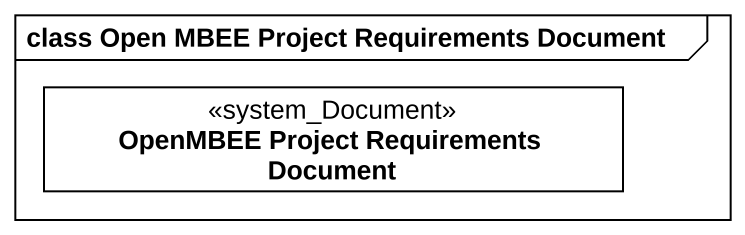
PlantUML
@startuml
mainframe class Open MBEE Project Requirements Document
hide circle
hide empty members
class "OpenMBEE Project Requirements Document" as OpenMBEE_Project <<system_Document>>
@enduml
